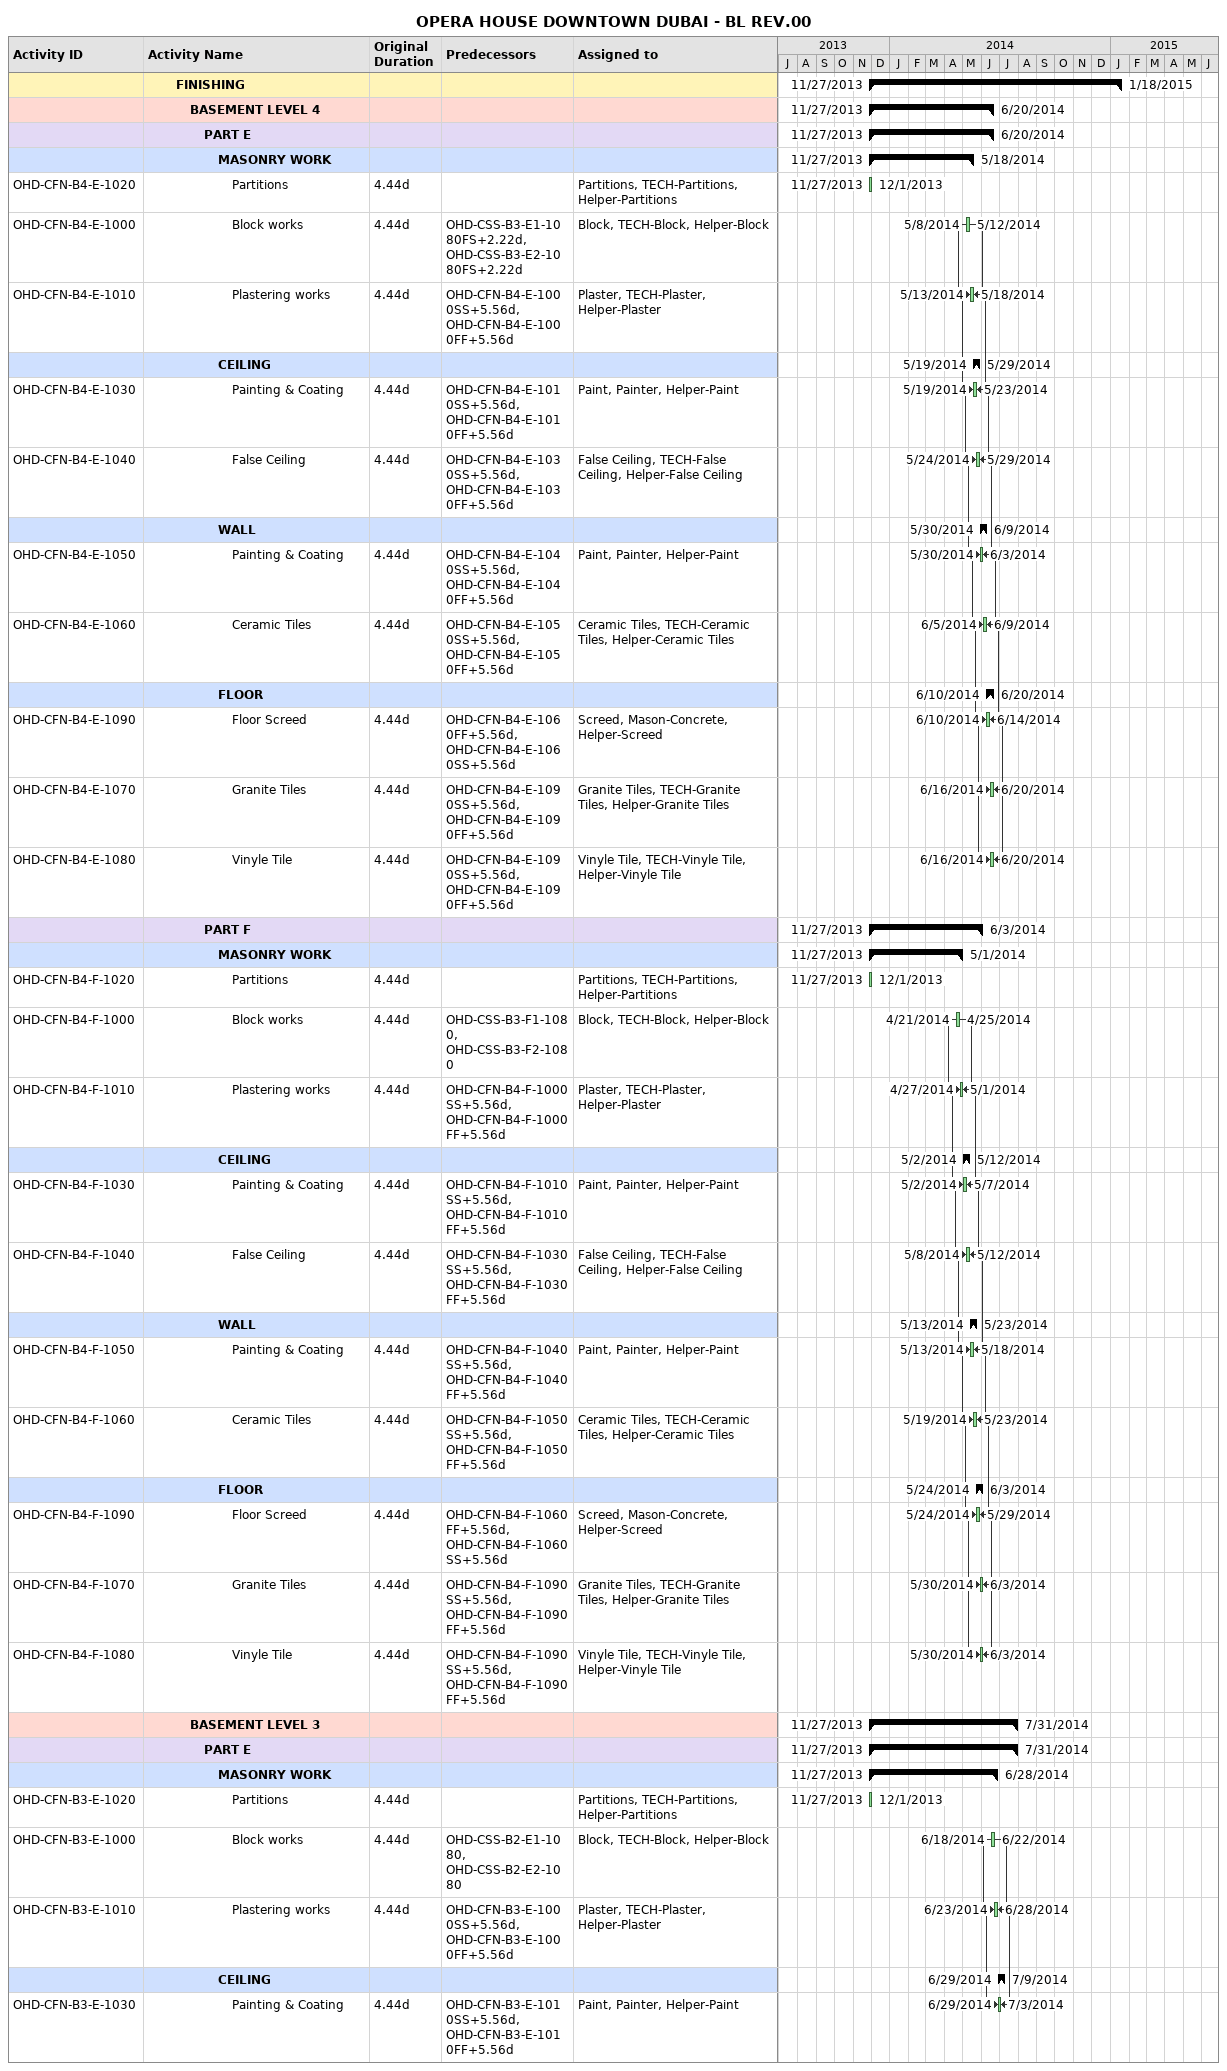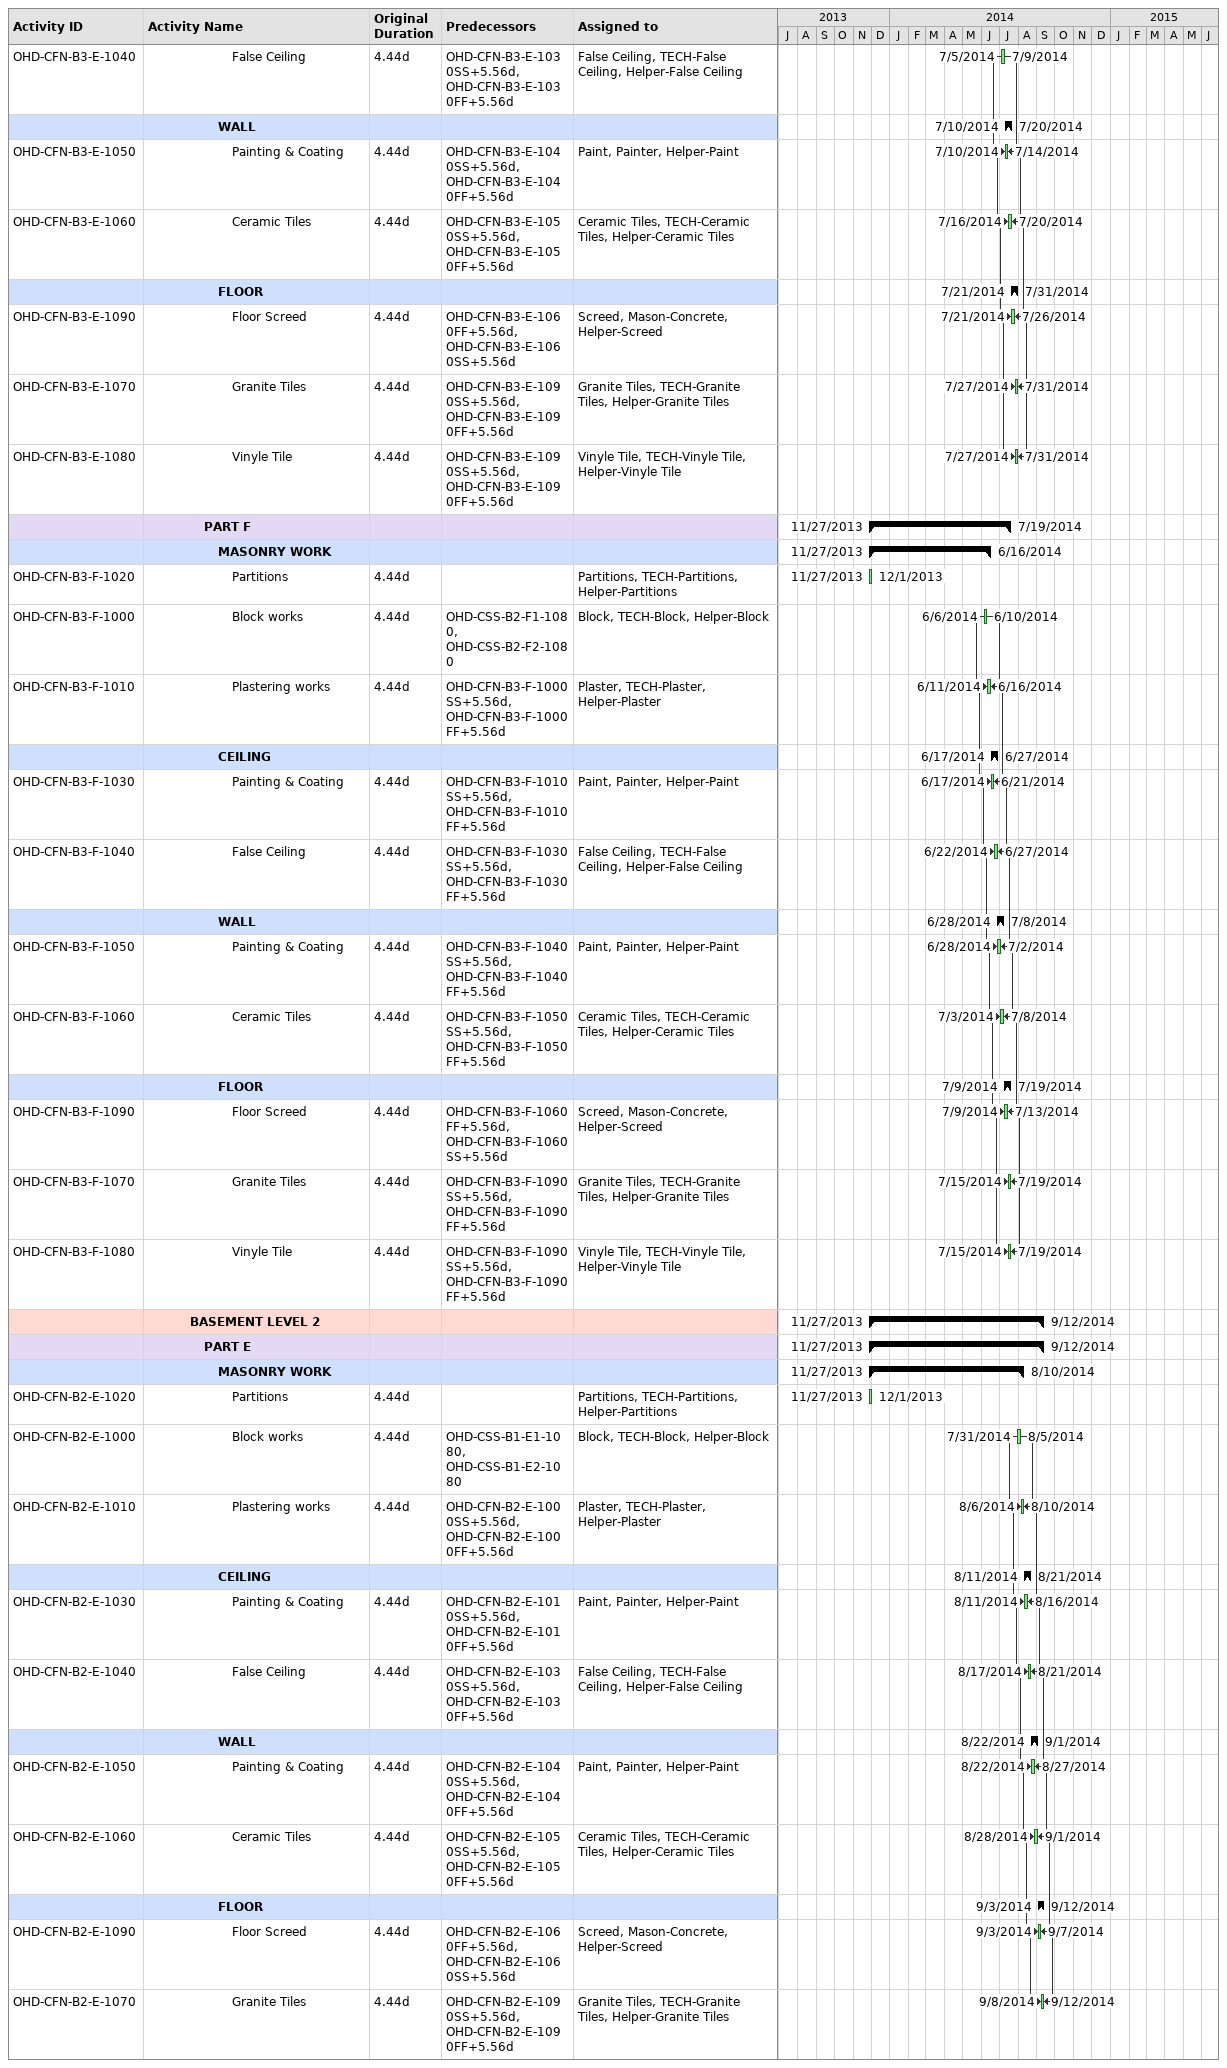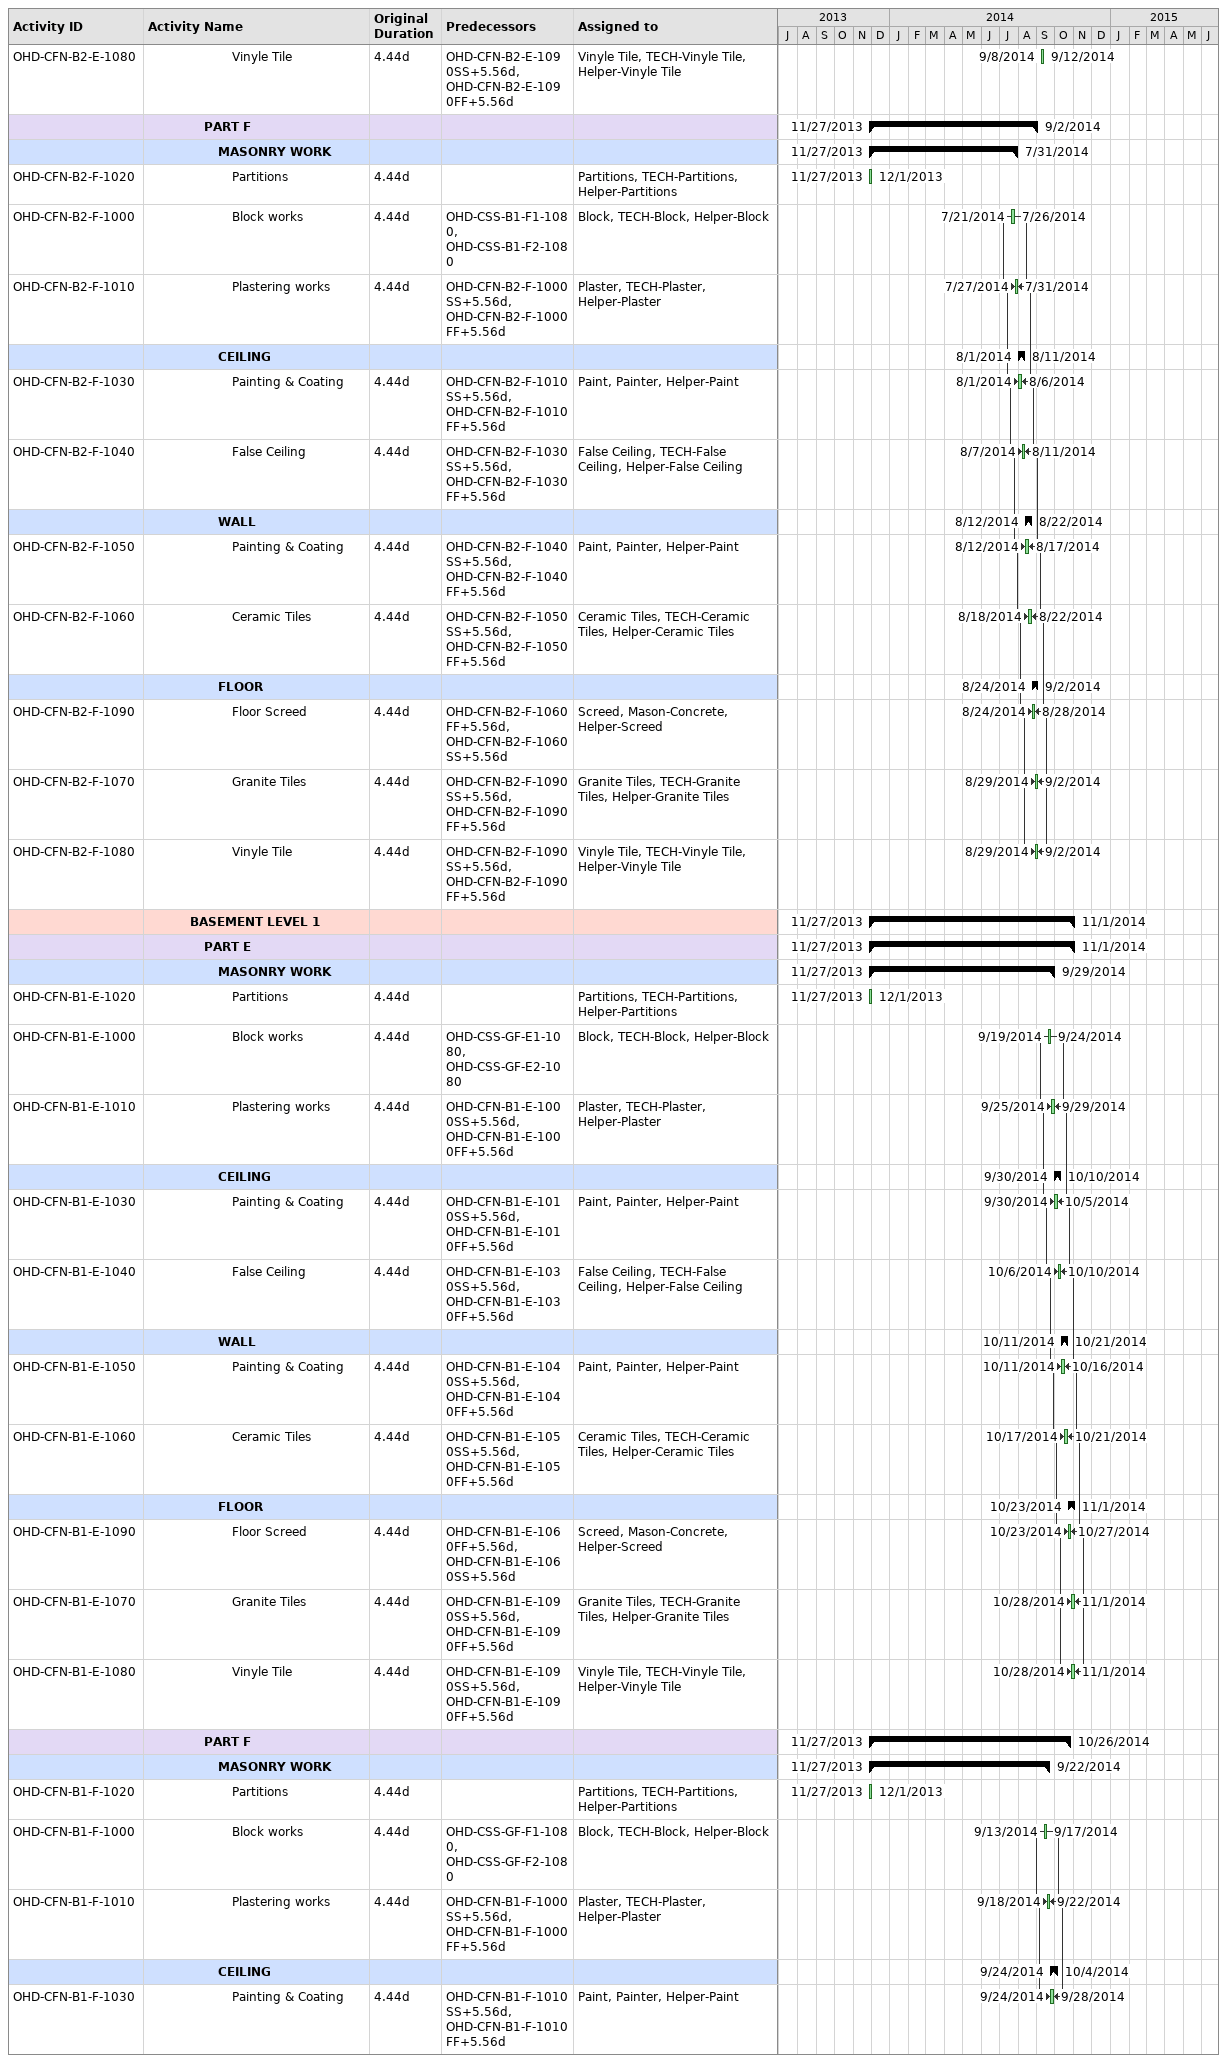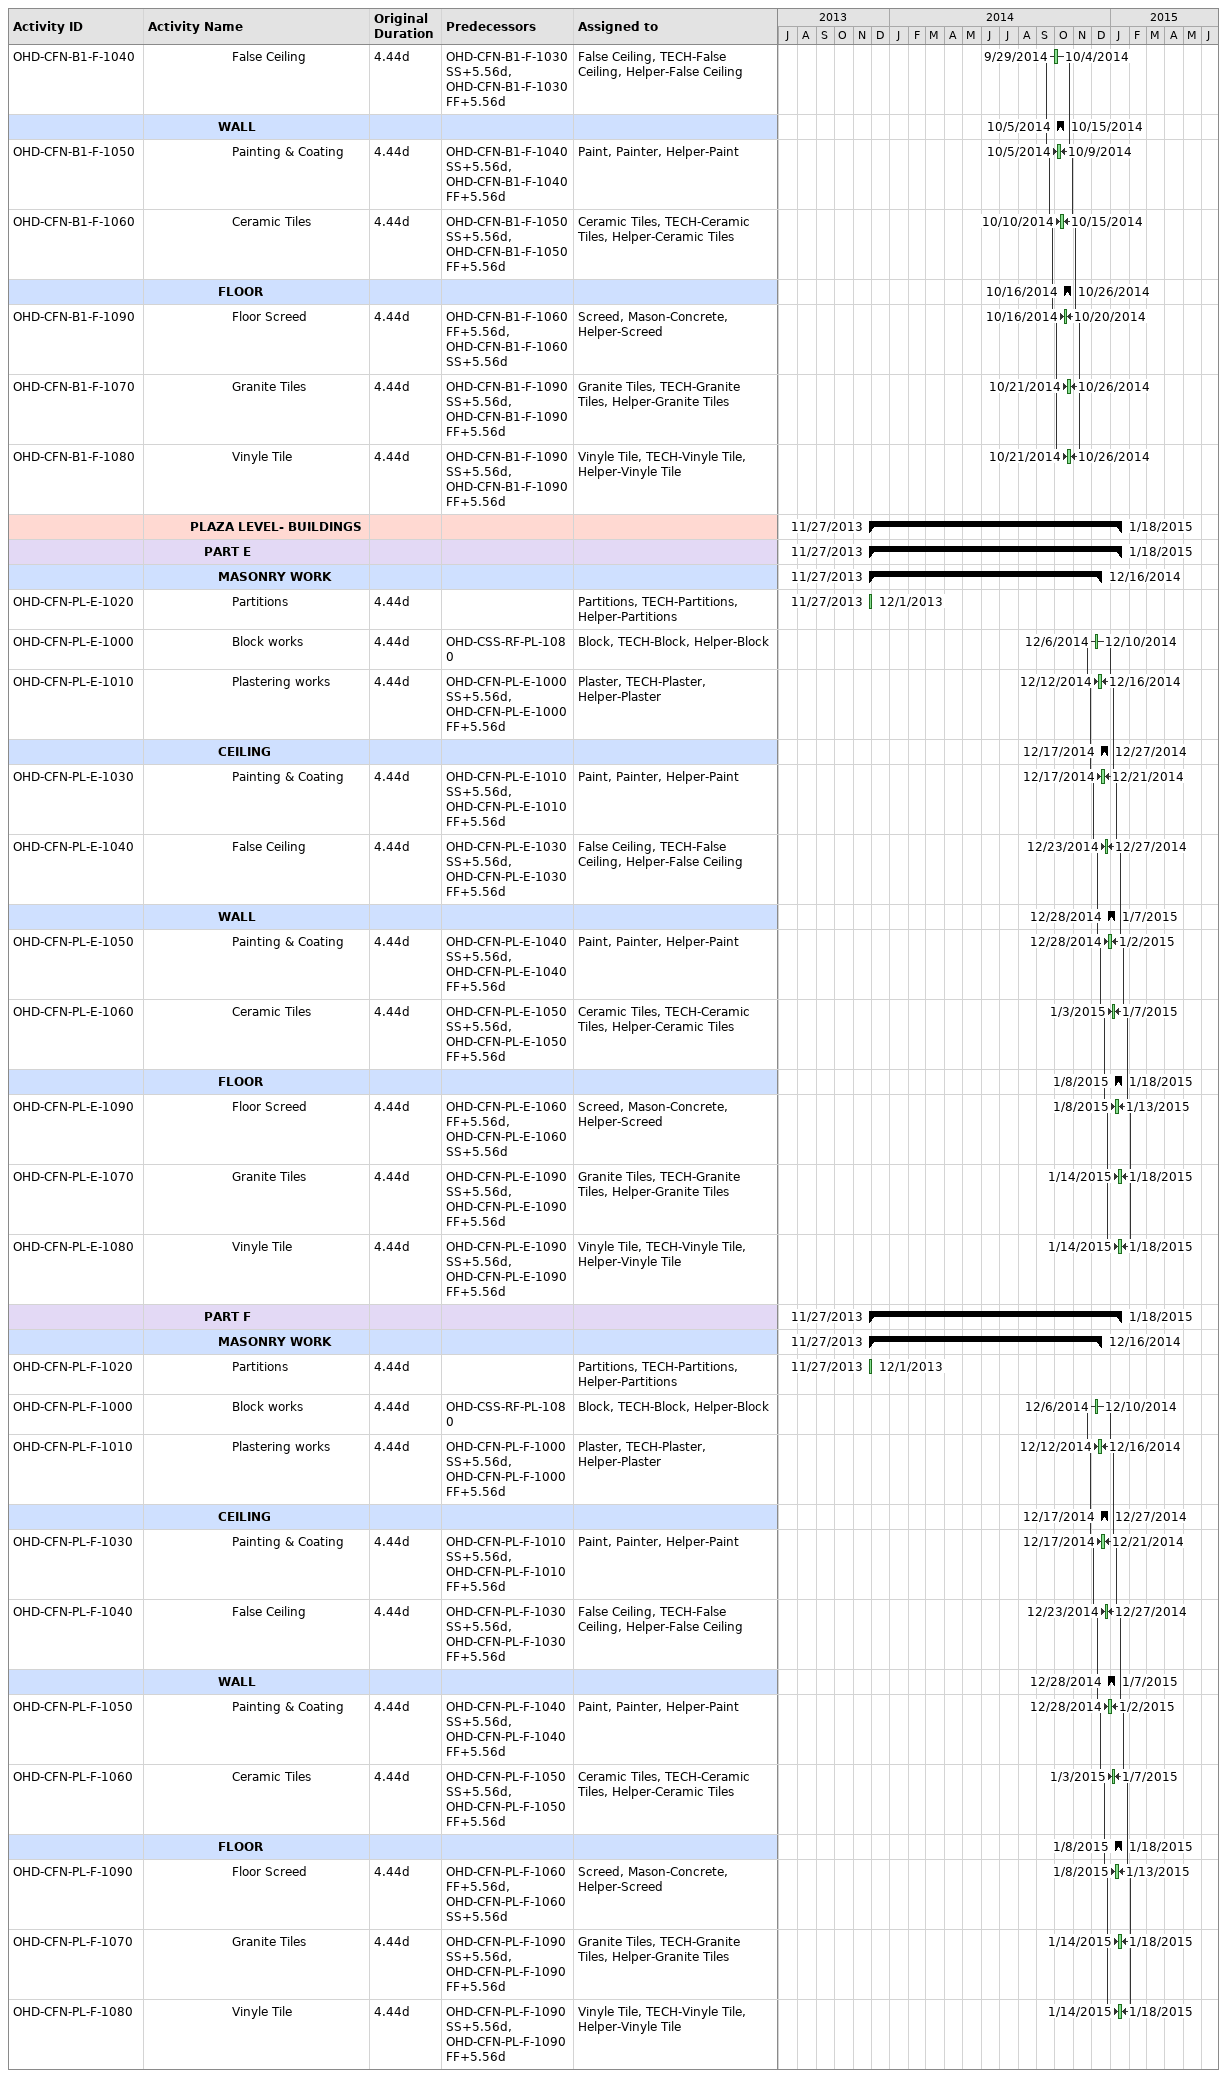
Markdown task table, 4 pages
OPERA HOUSE DOWNTOWN DUBAI - BL REV.00

| ID | Level | Task | Original duration | Start | Finish | Predecessors | Resources |
|---|---|---|---|---|---|---|---|
|  | 3 | **FINISHING** |  | 2013-11-27 | 2015-01-18 |  |  |
|  | 4 | **BASEMENT LEVEL 4** |  | 2013-11-27 | 2014-06-20 |  |  |
|  | 5 | **PART E** |  | 2013-11-27 | 2014-06-20 |  |  |
|  | 6 | **MASONRY WORK** |  | 2013-11-27 | 2014-05-18 |  |  |
| OHD-CFN-B4-E-1020 | 7 | Partitions | 4.44d | 2013-11-27 | 2013-12-01 |  | Partitions, TECH-Partitions, Helper-Partitions |
| OHD-CFN-B4-E-1000 | 7 | Block works | 4.44d | 2014-05-08 | 2014-05-12 | OHD-CSS-B3-E1-1080FS+2.22d, OHD-CSS-B3-E2-1080FS+2.22d | Block, TECH-Block, Helper-Block |
| OHD-CFN-B4-E-1010 | 7 | Plastering works | 4.44d | 2014-05-13 | 2014-05-18 | OHD-CFN-B4-E-1000SS+5.56d, OHD-CFN-B4-E-1000FF+5.56d | Plaster, TECH-Plaster, Helper-Plaster |
|  | 6 | **CEILING** |  | 2014-05-19 | 2014-05-29 |  |  |
| OHD-CFN-B4-E-1030 | 7 | Painting & Coating | 4.44d | 2014-05-19 | 2014-05-23 | OHD-CFN-B4-E-1010SS+5.56d, OHD-CFN-B4-E-1010FF+5.56d | Paint, Painter, Helper-Paint |
| OHD-CFN-B4-E-1040 | 7 | False Ceiling | 4.44d | 2014-05-24 | 2014-05-29 | OHD-CFN-B4-E-1030SS+5.56d, OHD-CFN-B4-E-1030FF+5.56d | False Ceiling, TECH-False Ceiling, Helper-False Ceiling |
|  | 6 | **WALL** |  | 2014-05-30 | 2014-06-09 |  |  |
| OHD-CFN-B4-E-1050 | 7 | Painting & Coating | 4.44d | 2014-05-30 | 2014-06-03 | OHD-CFN-B4-E-1040SS+5.56d, OHD-CFN-B4-E-1040FF+5.56d | Paint, Painter, Helper-Paint |
| OHD-CFN-B4-E-1060 | 7 | Ceramic Tiles | 4.44d | 2014-06-05 | 2014-06-09 | OHD-CFN-B4-E-1050SS+5.56d, OHD-CFN-B4-E-1050FF+5.56d | Ceramic Tiles, TECH-Ceramic Tiles, Helper-Ceramic Tiles |
|  | 6 | **FLOOR** |  | 2014-06-10 | 2014-06-20 |  |  |
| OHD-CFN-B4-E-1090 | 7 | Floor Screed | 4.44d | 2014-06-10 | 2014-06-14 | OHD-CFN-B4-E-1060FF+5.56d, OHD-CFN-B4-E-1060SS+5.56d | Screed, Mason-Concrete, Helper-Screed |
| OHD-CFN-B4-E-1070 | 7 | Granite Tiles | 4.44d | 2014-06-16 | 2014-06-20 | OHD-CFN-B4-E-1090SS+5.56d, OHD-CFN-B4-E-1090FF+5.56d | Granite Tiles, TECH-Granite Tiles, Helper-Granite Tiles |
| OHD-CFN-B4-E-1080 | 7 | Vinyle Tile | 4.44d | 2014-06-16 | 2014-06-20 | OHD-CFN-B4-E-1090SS+5.56d, OHD-CFN-B4-E-1090FF+5.56d | Vinyle Tile, TECH-Vinyle Tile, Helper-Vinyle Tile |
|  | 5 | **PART F** |  | 2013-11-27 | 2014-06-03 |  |  |
|  | 6 | **MASONRY WORK** |  | 2013-11-27 | 2014-05-01 |  |  |
| OHD-CFN-B4-F-1020 | 7 | Partitions | 4.44d | 2013-11-27 | 2013-12-01 |  | Partitions, TECH-Partitions, Helper-Partitions |
| OHD-CFN-B4-F-1000 | 7 | Block works | 4.44d | 2014-04-21 | 2014-04-25 | OHD-CSS-B3-F1-1080, OHD-CSS-B3-F2-1080 | Block, TECH-Block, Helper-Block |
| OHD-CFN-B4-F-1010 | 7 | Plastering works | 4.44d | 2014-04-27 | 2014-05-01 | OHD-CFN-B4-F-1000SS+5.56d, OHD-CFN-B4-F-1000FF+5.56d | Plaster, TECH-Plaster, Helper-Plaster |
|  | 6 | **CEILING** |  | 2014-05-02 | 2014-05-12 |  |  |
| OHD-CFN-B4-F-1030 | 7 | Painting & Coating | 4.44d | 2014-05-02 | 2014-05-07 | OHD-CFN-B4-F-1010SS+5.56d, OHD-CFN-B4-F-1010FF+5.56d | Paint, Painter, Helper-Paint |
| OHD-CFN-B4-F-1040 | 7 | False Ceiling | 4.44d | 2014-05-08 | 2014-05-12 | OHD-CFN-B4-F-1030SS+5.56d, OHD-CFN-B4-F-1030FF+5.56d | False Ceiling, TECH-False Ceiling, Helper-False Ceiling |
|  | 6 | **WALL** |  | 2014-05-13 | 2014-05-23 |  |  |
| OHD-CFN-B4-F-1050 | 7 | Painting & Coating | 4.44d | 2014-05-13 | 2014-05-18 | OHD-CFN-B4-F-1040SS+5.56d, OHD-CFN-B4-F-1040FF+5.56d | Paint, Painter, Helper-Paint |
| OHD-CFN-B4-F-1060 | 7 | Ceramic Tiles | 4.44d | 2014-05-19 | 2014-05-23 | OHD-CFN-B4-F-1050SS+5.56d, OHD-CFN-B4-F-1050FF+5.56d | Ceramic Tiles, TECH-Ceramic Tiles, Helper-Ceramic Tiles |
|  | 6 | **FLOOR** |  | 2014-05-24 | 2014-06-03 |  |  |
| OHD-CFN-B4-F-1090 | 7 | Floor Screed | 4.44d | 2014-05-24 | 2014-05-29 | OHD-CFN-B4-F-1060FF+5.56d, OHD-CFN-B4-F-1060SS+5.56d | Screed, Mason-Concrete, Helper-Screed |
| OHD-CFN-B4-F-1070 | 7 | Granite Tiles | 4.44d | 2014-05-30 | 2014-06-03 | OHD-CFN-B4-F-1090SS+5.56d, OHD-CFN-B4-F-1090FF+5.56d | Granite Tiles, TECH-Granite Tiles, Helper-Granite Tiles |
| OHD-CFN-B4-F-1080 | 7 | Vinyle Tile | 4.44d | 2014-05-30 | 2014-06-03 | OHD-CFN-B4-F-1090SS+5.56d, OHD-CFN-B4-F-1090FF+5.56d | Vinyle Tile, TECH-Vinyle Tile, Helper-Vinyle Tile |
|  | 4 | **BASEMENT LEVEL 3** |  | 2013-11-27 | 2014-07-31 |  |  |
|  | 5 | **PART E** |  | 2013-11-27 | 2014-07-31 |  |  |
|  | 6 | **MASONRY WORK** |  | 2013-11-27 | 2014-06-28 |  |  |
| OHD-CFN-B3-E-1020 | 7 | Partitions | 4.44d | 2013-11-27 | 2013-12-01 |  | Partitions, TECH-Partitions, Helper-Partitions |
| OHD-CFN-B3-E-1000 | 7 | Block works | 4.44d | 2014-06-18 | 2014-06-22 | OHD-CSS-B2-E1-1080, OHD-CSS-B2-E2-1080 | Block, TECH-Block, Helper-Block |
| OHD-CFN-B3-E-1010 | 7 | Plastering works | 4.44d | 2014-06-23 | 2014-06-28 | OHD-CFN-B3-E-1000SS+5.56d, OHD-CFN-B3-E-1000FF+5.56d | Plaster, TECH-Plaster, Helper-Plaster |
|  | 6 | **CEILING** |  | 2014-06-29 | 2014-07-09 |  |  |
| OHD-CFN-B3-E-1030 | 7 | Painting & Coating | 4.44d | 2014-06-29 | 2014-07-03 | OHD-CFN-B3-E-1010SS+5.56d, OHD-CFN-B3-E-1010FF+5.56d | Paint, Painter, Helper-Paint |
| OHD-CFN-B3-E-1040 | 7 | False Ceiling | 4.44d | 2014-07-05 | 2014-07-09 | OHD-CFN-B3-E-1030SS+5.56d, OHD-CFN-B3-E-1030FF+5.56d | False Ceiling, TECH-False Ceiling, Helper-False Ceiling |
|  | 6 | **WALL** |  | 2014-07-10 | 2014-07-20 |  |  |
| OHD-CFN-B3-E-1050 | 7 | Painting & Coating | 4.44d | 2014-07-10 | 2014-07-14 | OHD-CFN-B3-E-1040SS+5.56d, OHD-CFN-B3-E-1040FF+5.56d | Paint, Painter, Helper-Paint |
| OHD-CFN-B3-E-1060 | 7 | Ceramic Tiles | 4.44d | 2014-07-16 | 2014-07-20 | OHD-CFN-B3-E-1050SS+5.56d, OHD-CFN-B3-E-1050FF+5.56d | Ceramic Tiles, TECH-Ceramic Tiles, Helper-Ceramic Tiles |
|  | 6 | **FLOOR** |  | 2014-07-21 | 2014-07-31 |  |  |
| OHD-CFN-B3-E-1090 | 7 | Floor Screed | 4.44d | 2014-07-21 | 2014-07-26 | OHD-CFN-B3-E-1060FF+5.56d, OHD-CFN-B3-E-1060SS+5.56d | Screed, Mason-Concrete, Helper-Screed |
| OHD-CFN-B3-E-1070 | 7 | Granite Tiles | 4.44d | 2014-07-27 | 2014-07-31 | OHD-CFN-B3-E-1090SS+5.56d, OHD-CFN-B3-E-1090FF+5.56d | Granite Tiles, TECH-Granite Tiles, Helper-Granite Tiles |
| OHD-CFN-B3-E-1080 | 7 | Vinyle Tile | 4.44d | 2014-07-27 | 2014-07-31 | OHD-CFN-B3-E-1090SS+5.56d, OHD-CFN-B3-E-1090FF+5.56d | Vinyle Tile, TECH-Vinyle Tile, Helper-Vinyle Tile |
|  | 5 | **PART F** |  | 2013-11-27 | 2014-07-19 |  |  |
|  | 6 | **MASONRY WORK** |  | 2013-11-27 | 2014-06-16 |  |  |
| OHD-CFN-B3-F-1020 | 7 | Partitions | 4.44d | 2013-11-27 | 2013-12-01 |  | Partitions, TECH-Partitions, Helper-Partitions |
| OHD-CFN-B3-F-1000 | 7 | Block works | 4.44d | 2014-06-06 | 2014-06-10 | OHD-CSS-B2-F1-1080, OHD-CSS-B2-F2-1080 | Block, TECH-Block, Helper-Block |
| OHD-CFN-B3-F-1010 | 7 | Plastering works | 4.44d | 2014-06-11 | 2014-06-16 | OHD-CFN-B3-F-1000SS+5.56d, OHD-CFN-B3-F-1000FF+5.56d | Plaster, TECH-Plaster, Helper-Plaster |
|  | 6 | **CEILING** |  | 2014-06-17 | 2014-06-27 |  |  |
| OHD-CFN-B3-F-1030 | 7 | Painting & Coating | 4.44d | 2014-06-17 | 2014-06-21 | OHD-CFN-B3-F-1010SS+5.56d, OHD-CFN-B3-F-1010FF+5.56d | Paint, Painter, Helper-Paint |
| OHD-CFN-B3-F-1040 | 7 | False Ceiling | 4.44d | 2014-06-22 | 2014-06-27 | OHD-CFN-B3-F-1030SS+5.56d, OHD-CFN-B3-F-1030FF+5.56d | False Ceiling, TECH-False Ceiling, Helper-False Ceiling |
|  | 6 | **WALL** |  | 2014-06-28 | 2014-07-08 |  |  |
| OHD-CFN-B3-F-1050 | 7 | Painting & Coating | 4.44d | 2014-06-28 | 2014-07-02 | OHD-CFN-B3-F-1040SS+5.56d, OHD-CFN-B3-F-1040FF+5.56d | Paint, Painter, Helper-Paint |
| OHD-CFN-B3-F-1060 | 7 | Ceramic Tiles | 4.44d | 2014-07-03 | 2014-07-08 | OHD-CFN-B3-F-1050SS+5.56d, OHD-CFN-B3-F-1050FF+5.56d | Ceramic Tiles, TECH-Ceramic Tiles, Helper-Ceramic Tiles |
|  | 6 | **FLOOR** |  | 2014-07-09 | 2014-07-19 |  |  |
| OHD-CFN-B3-F-1090 | 7 | Floor Screed | 4.44d | 2014-07-09 | 2014-07-13 | OHD-CFN-B3-F-1060FF+5.56d, OHD-CFN-B3-F-1060SS+5.56d | Screed, Mason-Concrete, Helper-Screed |
| OHD-CFN-B3-F-1070 | 7 | Granite Tiles | 4.44d | 2014-07-15 | 2014-07-19 | OHD-CFN-B3-F-1090SS+5.56d, OHD-CFN-B3-F-1090FF+5.56d | Granite Tiles, TECH-Granite Tiles, Helper-Granite Tiles |
| OHD-CFN-B3-F-1080 | 7 | Vinyle Tile | 4.44d | 2014-07-15 | 2014-07-19 | OHD-CFN-B3-F-1090SS+5.56d, OHD-CFN-B3-F-1090FF+5.56d | Vinyle Tile, TECH-Vinyle Tile, Helper-Vinyle Tile |
|  | 4 | **BASEMENT LEVEL 2** |  | 2013-11-27 | 2014-09-12 |  |  |
|  | 5 | **PART E** |  | 2013-11-27 | 2014-09-12 |  |  |
|  | 6 | **MASONRY WORK** |  | 2013-11-27 | 2014-08-10 |  |  |
| OHD-CFN-B2-E-1020 | 7 | Partitions | 4.44d | 2013-11-27 | 2013-12-01 |  | Partitions, TECH-Partitions, Helper-Partitions |
| OHD-CFN-B2-E-1000 | 7 | Block works | 4.44d | 2014-07-31 | 2014-08-05 | OHD-CSS-B1-E1-1080, OHD-CSS-B1-E2-1080 | Block, TECH-Block, Helper-Block |
| OHD-CFN-B2-E-1010 | 7 | Plastering works | 4.44d | 2014-08-06 | 2014-08-10 | OHD-CFN-B2-E-1000SS+5.56d, OHD-CFN-B2-E-1000FF+5.56d | Plaster, TECH-Plaster, Helper-Plaster |
|  | 6 | **CEILING** |  | 2014-08-11 | 2014-08-21 |  |  |
| OHD-CFN-B2-E-1030 | 7 | Painting & Coating | 4.44d | 2014-08-11 | 2014-08-16 | OHD-CFN-B2-E-1010SS+5.56d, OHD-CFN-B2-E-1010FF+5.56d | Paint, Painter, Helper-Paint |
| OHD-CFN-B2-E-1040 | 7 | False Ceiling | 4.44d | 2014-08-17 | 2014-08-21 | OHD-CFN-B2-E-1030SS+5.56d, OHD-CFN-B2-E-1030FF+5.56d | False Ceiling, TECH-False Ceiling, Helper-False Ceiling |
|  | 6 | **WALL** |  | 2014-08-22 | 2014-09-01 |  |  |
| OHD-CFN-B2-E-1050 | 7 | Painting & Coating | 4.44d | 2014-08-22 | 2014-08-27 | OHD-CFN-B2-E-1040SS+5.56d, OHD-CFN-B2-E-1040FF+5.56d | Paint, Painter, Helper-Paint |
| OHD-CFN-B2-E-1060 | 7 | Ceramic Tiles | 4.44d | 2014-08-28 | 2014-09-01 | OHD-CFN-B2-E-1050SS+5.56d, OHD-CFN-B2-E-1050FF+5.56d | Ceramic Tiles, TECH-Ceramic Tiles, Helper-Ceramic Tiles |
|  | 6 | **FLOOR** |  | 2014-09-03 | 2014-09-12 |  |  |
| OHD-CFN-B2-E-1090 | 7 | Floor Screed | 4.44d | 2014-09-03 | 2014-09-07 | OHD-CFN-B2-E-1060FF+5.56d, OHD-CFN-B2-E-1060SS+5.56d | Screed, Mason-Concrete, Helper-Screed |
| OHD-CFN-B2-E-1070 | 7 | Granite Tiles | 4.44d | 2014-09-08 | 2014-09-12 | OHD-CFN-B2-E-1090SS+5.56d, OHD-CFN-B2-E-1090FF+5.56d | Granite Tiles, TECH-Granite Tiles, Helper-Granite Tiles |
| OHD-CFN-B2-E-1080 | 7 | Vinyle Tile | 4.44d | 2014-09-08 | 2014-09-12 | OHD-CFN-B2-E-1090SS+5.56d, OHD-CFN-B2-E-1090FF+5.56d | Vinyle Tile, TECH-Vinyle Tile, Helper-Vinyle Tile |
|  | 5 | **PART F** |  | 2013-11-27 | 2014-09-02 |  |  |
|  | 6 | **MASONRY WORK** |  | 2013-11-27 | 2014-07-31 |  |  |
| OHD-CFN-B2-F-1020 | 7 | Partitions | 4.44d | 2013-11-27 | 2013-12-01 |  | Partitions, TECH-Partitions, Helper-Partitions |
| OHD-CFN-B2-F-1000 | 7 | Block works | 4.44d | 2014-07-21 | 2014-07-26 | OHD-CSS-B1-F1-1080, OHD-CSS-B1-F2-1080 | Block, TECH-Block, Helper-Block |
| OHD-CFN-B2-F-1010 | 7 | Plastering works | 4.44d | 2014-07-27 | 2014-07-31 | OHD-CFN-B2-F-1000SS+5.56d, OHD-CFN-B2-F-1000FF+5.56d | Plaster, TECH-Plaster, Helper-Plaster |
|  | 6 | **CEILING** |  | 2014-08-01 | 2014-08-11 |  |  |
| OHD-CFN-B2-F-1030 | 7 | Painting & Coating | 4.44d | 2014-08-01 | 2014-08-06 | OHD-CFN-B2-F-1010SS+5.56d, OHD-CFN-B2-F-1010FF+5.56d | Paint, Painter, Helper-Paint |
| OHD-CFN-B2-F-1040 | 7 | False Ceiling | 4.44d | 2014-08-07 | 2014-08-11 | OHD-CFN-B2-F-1030SS+5.56d, OHD-CFN-B2-F-1030FF+5.56d | False Ceiling, TECH-False Ceiling, Helper-False Ceiling |
|  | 6 | **WALL** |  | 2014-08-12 | 2014-08-22 |  |  |
| OHD-CFN-B2-F-1050 | 7 | Painting & Coating | 4.44d | 2014-08-12 | 2014-08-17 | OHD-CFN-B2-F-1040SS+5.56d, OHD-CFN-B2-F-1040FF+5.56d | Paint, Painter, Helper-Paint |
| OHD-CFN-B2-F-1060 | 7 | Ceramic Tiles | 4.44d | 2014-08-18 | 2014-08-22 | OHD-CFN-B2-F-1050SS+5.56d, OHD-CFN-B2-F-1050FF+5.56d | Ceramic Tiles, TECH-Ceramic Tiles, Helper-Ceramic Tiles |
|  | 6 | **FLOOR** |  | 2014-08-24 | 2014-09-02 |  |  |
| OHD-CFN-B2-F-1090 | 7 | Floor Screed | 4.44d | 2014-08-24 | 2014-08-28 | OHD-CFN-B2-F-1060FF+5.56d, OHD-CFN-B2-F-1060SS+5.56d | Screed, Mason-Concrete, Helper-Screed |
| OHD-CFN-B2-F-1070 | 7 | Granite Tiles | 4.44d | 2014-08-29 | 2014-09-02 | OHD-CFN-B2-F-1090SS+5.56d, OHD-CFN-B2-F-1090FF+5.56d | Granite Tiles, TECH-Granite Tiles, Helper-Granite Tiles |
| OHD-CFN-B2-F-1080 | 7 | Vinyle Tile | 4.44d | 2014-08-29 | 2014-09-02 | OHD-CFN-B2-F-1090SS+5.56d, OHD-CFN-B2-F-1090FF+5.56d | Vinyle Tile, TECH-Vinyle Tile, Helper-Vinyle Tile |
|  | 4 | **BASEMENT LEVEL 1** |  | 2013-11-27 | 2014-11-01 |  |  |
|  | 5 | **PART E** |  | 2013-11-27 | 2014-11-01 |  |  |
|  | 6 | **MASONRY WORK** |  | 2013-11-27 | 2014-09-29 |  |  |
| OHD-CFN-B1-E-1020 | 7 | Partitions | 4.44d | 2013-11-27 | 2013-12-01 |  | Partitions, TECH-Partitions, Helper-Partitions |
| OHD-CFN-B1-E-1000 | 7 | Block works | 4.44d | 2014-09-19 | 2014-09-24 | OHD-CSS-GF-E1-1080, OHD-CSS-GF-E2-1080 | Block, TECH-Block, Helper-Block |
| OHD-CFN-B1-E-1010 | 7 | Plastering works | 4.44d | 2014-09-25 | 2014-09-29 | OHD-CFN-B1-E-1000SS+5.56d, OHD-CFN-B1-E-1000FF+5.56d | Plaster, TECH-Plaster, Helper-Plaster |
|  | 6 | **CEILING** |  | 2014-09-30 | 2014-10-10 |  |  |
| OHD-CFN-B1-E-1030 | 7 | Painting & Coating | 4.44d | 2014-09-30 | 2014-10-05 | OHD-CFN-B1-E-1010SS+5.56d, OHD-CFN-B1-E-1010FF+5.56d | Paint, Painter, Helper-Paint |
| OHD-CFN-B1-E-1040 | 7 | False Ceiling | 4.44d | 2014-10-06 | 2014-10-10 | OHD-CFN-B1-E-1030SS+5.56d, OHD-CFN-B1-E-1030FF+5.56d | False Ceiling, TECH-False Ceiling, Helper-False Ceiling |
|  | 6 | **WALL** |  | 2014-10-11 | 2014-10-21 |  |  |
| OHD-CFN-B1-E-1050 | 7 | Painting & Coating | 4.44d | 2014-10-11 | 2014-10-16 | OHD-CFN-B1-E-1040SS+5.56d, OHD-CFN-B1-E-1040FF+5.56d | Paint, Painter, Helper-Paint |
| OHD-CFN-B1-E-1060 | 7 | Ceramic Tiles | 4.44d | 2014-10-17 | 2014-10-21 | OHD-CFN-B1-E-1050SS+5.56d, OHD-CFN-B1-E-1050FF+5.56d | Ceramic Tiles, TECH-Ceramic Tiles, Helper-Ceramic Tiles |
|  | 6 | **FLOOR** |  | 2014-10-23 | 2014-11-01 |  |  |
| OHD-CFN-B1-E-1090 | 7 | Floor Screed | 4.44d | 2014-10-23 | 2014-10-27 | OHD-CFN-B1-E-1060FF+5.56d, OHD-CFN-B1-E-1060SS+5.56d | Screed, Mason-Concrete, Helper-Screed |
| OHD-CFN-B1-E-1070 | 7 | Granite Tiles | 4.44d | 2014-10-28 | 2014-11-01 | OHD-CFN-B1-E-1090SS+5.56d, OHD-CFN-B1-E-1090FF+5.56d | Granite Tiles, TECH-Granite Tiles, Helper-Granite Tiles |
| OHD-CFN-B1-E-1080 | 7 | Vinyle Tile | 4.44d | 2014-10-28 | 2014-11-01 | OHD-CFN-B1-E-1090SS+5.56d, OHD-CFN-B1-E-1090FF+5.56d | Vinyle Tile, TECH-Vinyle Tile, Helper-Vinyle Tile |
|  | 5 | **PART F** |  | 2013-11-27 | 2014-10-26 |  |  |
|  | 6 | **MASONRY WORK** |  | 2013-11-27 | 2014-09-22 |  |  |
| OHD-CFN-B1-F-1020 | 7 | Partitions | 4.44d | 2013-11-27 | 2013-12-01 |  | Partitions, TECH-Partitions, Helper-Partitions |
| OHD-CFN-B1-F-1000 | 7 | Block works | 4.44d | 2014-09-13 | 2014-09-17 | OHD-CSS-GF-F1-1080, OHD-CSS-GF-F2-1080 | Block, TECH-Block, Helper-Block |
| OHD-CFN-B1-F-1010 | 7 | Plastering works | 4.44d | 2014-09-18 | 2014-09-22 | OHD-CFN-B1-F-1000SS+5.56d, OHD-CFN-B1-F-1000FF+5.56d | Plaster, TECH-Plaster, Helper-Plaster |
|  | 6 | **CEILING** |  | 2014-09-24 | 2014-10-04 |  |  |
| OHD-CFN-B1-F-1030 | 7 | Painting & Coating | 4.44d | 2014-09-24 | 2014-09-28 | OHD-CFN-B1-F-1010SS+5.56d, OHD-CFN-B1-F-1010FF+5.56d | Paint, Painter, Helper-Paint |
| OHD-CFN-B1-F-1040 | 7 | False Ceiling | 4.44d | 2014-09-29 | 2014-10-04 | OHD-CFN-B1-F-1030SS+5.56d, OHD-CFN-B1-F-1030FF+5.56d | False Ceiling, TECH-False Ceiling, Helper-False Ceiling |
|  | 6 | **WALL** |  | 2014-10-05 | 2014-10-15 |  |  |
| OHD-CFN-B1-F-1050 | 7 | Painting & Coating | 4.44d | 2014-10-05 | 2014-10-09 | OHD-CFN-B1-F-1040SS+5.56d, OHD-CFN-B1-F-1040FF+5.56d | Paint, Painter, Helper-Paint |
| OHD-CFN-B1-F-1060 | 7 | Ceramic Tiles | 4.44d | 2014-10-10 | 2014-10-15 | OHD-CFN-B1-F-1050SS+5.56d, OHD-CFN-B1-F-1050FF+5.56d | Ceramic Tiles, TECH-Ceramic Tiles, Helper-Ceramic Tiles |
|  | 6 | **FLOOR** |  | 2014-10-16 | 2014-10-26 |  |  |
| OHD-CFN-B1-F-1090 | 7 | Floor Screed | 4.44d | 2014-10-16 | 2014-10-20 | OHD-CFN-B1-F-1060FF+5.56d, OHD-CFN-B1-F-1060SS+5.56d | Screed, Mason-Concrete, Helper-Screed |
| OHD-CFN-B1-F-1070 | 7 | Granite Tiles | 4.44d | 2014-10-21 | 2014-10-26 | OHD-CFN-B1-F-1090SS+5.56d, OHD-CFN-B1-F-1090FF+5.56d | Granite Tiles, TECH-Granite Tiles, Helper-Granite Tiles |
| OHD-CFN-B1-F-1080 | 7 | Vinyle Tile | 4.44d | 2014-10-21 | 2014-10-26 | OHD-CFN-B1-F-1090SS+5.56d, OHD-CFN-B1-F-1090FF+5.56d | Vinyle Tile, TECH-Vinyle Tile, Helper-Vinyle Tile |
|  | 4 | **PLAZA LEVEL- BUILDINGS** |  | 2013-11-27 | 2015-01-18 |  |  |
|  | 5 | **PART E** |  | 2013-11-27 | 2015-01-18 |  |  |
|  | 6 | **MASONRY WORK** |  | 2013-11-27 | 2014-12-16 |  |  |
| OHD-CFN-PL-E-1020 | 7 | Partitions | 4.44d | 2013-11-27 | 2013-12-01 |  | Partitions, TECH-Partitions, Helper-Partitions |
| OHD-CFN-PL-E-1000 | 7 | Block works | 4.44d | 2014-12-06 | 2014-12-10 | OHD-CSS-RF-PL-1080 | Block, TECH-Block, Helper-Block |
| OHD-CFN-PL-E-1010 | 7 | Plastering works | 4.44d | 2014-12-12 | 2014-12-16 | OHD-CFN-PL-E-1000SS+5.56d, OHD-CFN-PL-E-1000FF+5.56d | Plaster, TECH-Plaster, Helper-Plaster |
|  | 6 | **CEILING** |  | 2014-12-17 | 2014-12-27 |  |  |
| OHD-CFN-PL-E-1030 | 7 | Painting & Coating | 4.44d | 2014-12-17 | 2014-12-21 | OHD-CFN-PL-E-1010SS+5.56d, OHD-CFN-PL-E-1010FF+5.56d | Paint, Painter, Helper-Paint |
| OHD-CFN-PL-E-1040 | 7 | False Ceiling | 4.44d | 2014-12-23 | 2014-12-27 | OHD-CFN-PL-E-1030SS+5.56d, OHD-CFN-PL-E-1030FF+5.56d | False Ceiling, TECH-False Ceiling, Helper-False Ceiling |
|  | 6 | **WALL** |  | 2014-12-28 | 2015-01-07 |  |  |
| OHD-CFN-PL-E-1050 | 7 | Painting & Coating | 4.44d | 2014-12-28 | 2015-01-02 | OHD-CFN-PL-E-1040SS+5.56d, OHD-CFN-PL-E-1040FF+5.56d | Paint, Painter, Helper-Paint |
| OHD-CFN-PL-E-1060 | 7 | Ceramic Tiles | 4.44d | 2015-01-03 | 2015-01-07 | OHD-CFN-PL-E-1050SS+5.56d, OHD-CFN-PL-E-1050FF+5.56d | Ceramic Tiles, TECH-Ceramic Tiles, Helper-Ceramic Tiles |
|  | 6 | **FLOOR** |  | 2015-01-08 | 2015-01-18 |  |  |
| OHD-CFN-PL-E-1090 | 7 | Floor Screed | 4.44d | 2015-01-08 | 2015-01-13 | OHD-CFN-PL-E-1060FF+5.56d, OHD-CFN-PL-E-1060SS+5.56d | Screed, Mason-Concrete, Helper-Screed |
| OHD-CFN-PL-E-1070 | 7 | Granite Tiles | 4.44d | 2015-01-14 | 2015-01-18 | OHD-CFN-PL-E-1090SS+5.56d, OHD-CFN-PL-E-1090FF+5.56d | Granite Tiles, TECH-Granite Tiles, Helper-Granite Tiles |
| OHD-CFN-PL-E-1080 | 7 | Vinyle Tile | 4.44d | 2015-01-14 | 2015-01-18 | OHD-CFN-PL-E-1090SS+5.56d, OHD-CFN-PL-E-1090FF+5.56d | Vinyle Tile, TECH-Vinyle Tile, Helper-Vinyle Tile |
|  | 5 | **PART F** |  | 2013-11-27 | 2015-01-18 |  |  |
|  | 6 | **MASONRY WORK** |  | 2013-11-27 | 2014-12-16 |  |  |
| OHD-CFN-PL-F-1020 | 7 | Partitions | 4.44d | 2013-11-27 | 2013-12-01 |  | Partitions, TECH-Partitions, Helper-Partitions |
| OHD-CFN-PL-F-1000 | 7 | Block works | 4.44d | 2014-12-06 | 2014-12-10 | OHD-CSS-RF-PL-1080 | Block, TECH-Block, Helper-Block |
| OHD-CFN-PL-F-1010 | 7 | Plastering works | 4.44d | 2014-12-12 | 2014-12-16 | OHD-CFN-PL-F-1000SS+5.56d, OHD-CFN-PL-F-1000FF+5.56d | Plaster, TECH-Plaster, Helper-Plaster |
|  | 6 | **CEILING** |  | 2014-12-17 | 2014-12-27 |  |  |
| OHD-CFN-PL-F-1030 | 7 | Painting & Coating | 4.44d | 2014-12-17 | 2014-12-21 | OHD-CFN-PL-F-1010SS+5.56d, OHD-CFN-PL-F-1010FF+5.56d | Paint, Painter, Helper-Paint |
| OHD-CFN-PL-F-1040 | 7 | False Ceiling | 4.44d | 2014-12-23 | 2014-12-27 | OHD-CFN-PL-F-1030SS+5.56d, OHD-CFN-PL-F-1030FF+5.56d | False Ceiling, TECH-False Ceiling, Helper-False Ceiling |
|  | 6 | **WALL** |  | 2014-12-28 | 2015-01-07 |  |  |
| OHD-CFN-PL-F-1050 | 7 | Painting & Coating | 4.44d | 2014-12-28 | 2015-01-02 | OHD-CFN-PL-F-1040SS+5.56d, OHD-CFN-PL-F-1040FF+5.56d | Paint, Painter, Helper-Paint |
| OHD-CFN-PL-F-1060 | 7 | Ceramic Tiles | 4.44d | 2015-01-03 | 2015-01-07 | OHD-CFN-PL-F-1050SS+5.56d, OHD-CFN-PL-F-1050FF+5.56d | Ceramic Tiles, TECH-Ceramic Tiles, Helper-Ceramic Tiles |
|  | 6 | **FLOOR** |  | 2015-01-08 | 2015-01-18 |  |  |
| OHD-CFN-PL-F-1090 | 7 | Floor Screed | 4.44d | 2015-01-08 | 2015-01-13 | OHD-CFN-PL-F-1060FF+5.56d, OHD-CFN-PL-F-1060SS+5.56d | Screed, Mason-Concrete, Helper-Screed |
| OHD-CFN-PL-F-1070 | 7 | Granite Tiles | 4.44d | 2015-01-14 | 2015-01-18 | OHD-CFN-PL-F-1090SS+5.56d, OHD-CFN-PL-F-1090FF+5.56d | Granite Tiles, TECH-Granite Tiles, Helper-Granite Tiles |
| OHD-CFN-PL-F-1080 | 7 | Vinyle Tile | 4.44d | 2015-01-14 | 2015-01-18 | OHD-CFN-PL-F-1090SS+5.56d, OHD-CFN-PL-F-1090FF+5.56d | Vinyle Tile, TECH-Vinyle Tile, Helper-Vinyle Tile |
